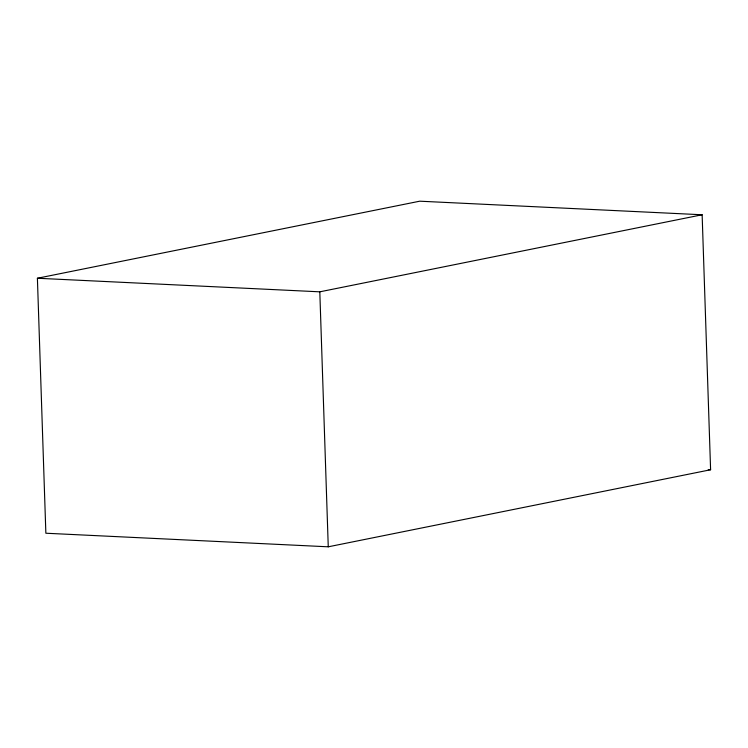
<?xml version="1.0" encoding="UTF-8"?>
<svg xmlns="http://www.w3.org/2000/svg" width="748" height="748" viewBox="0 0 748 748"><rect width="100%" height="100%" fill="white"/><g stroke="black" fill="none" stroke-linecap="round" stroke-linejoin="round"><path stroke-width="1.12" d="M37.4 278.247L419.74 201.193L702.138 214.769L710.6 469.753L328.26 546.807L45.862 533.231L37.4 278.247L319.807 291.823L702.138 214.769M708.263 469.641L710.6 469.753M319.807 291.823L328.26 546.807"/></g></svg>
